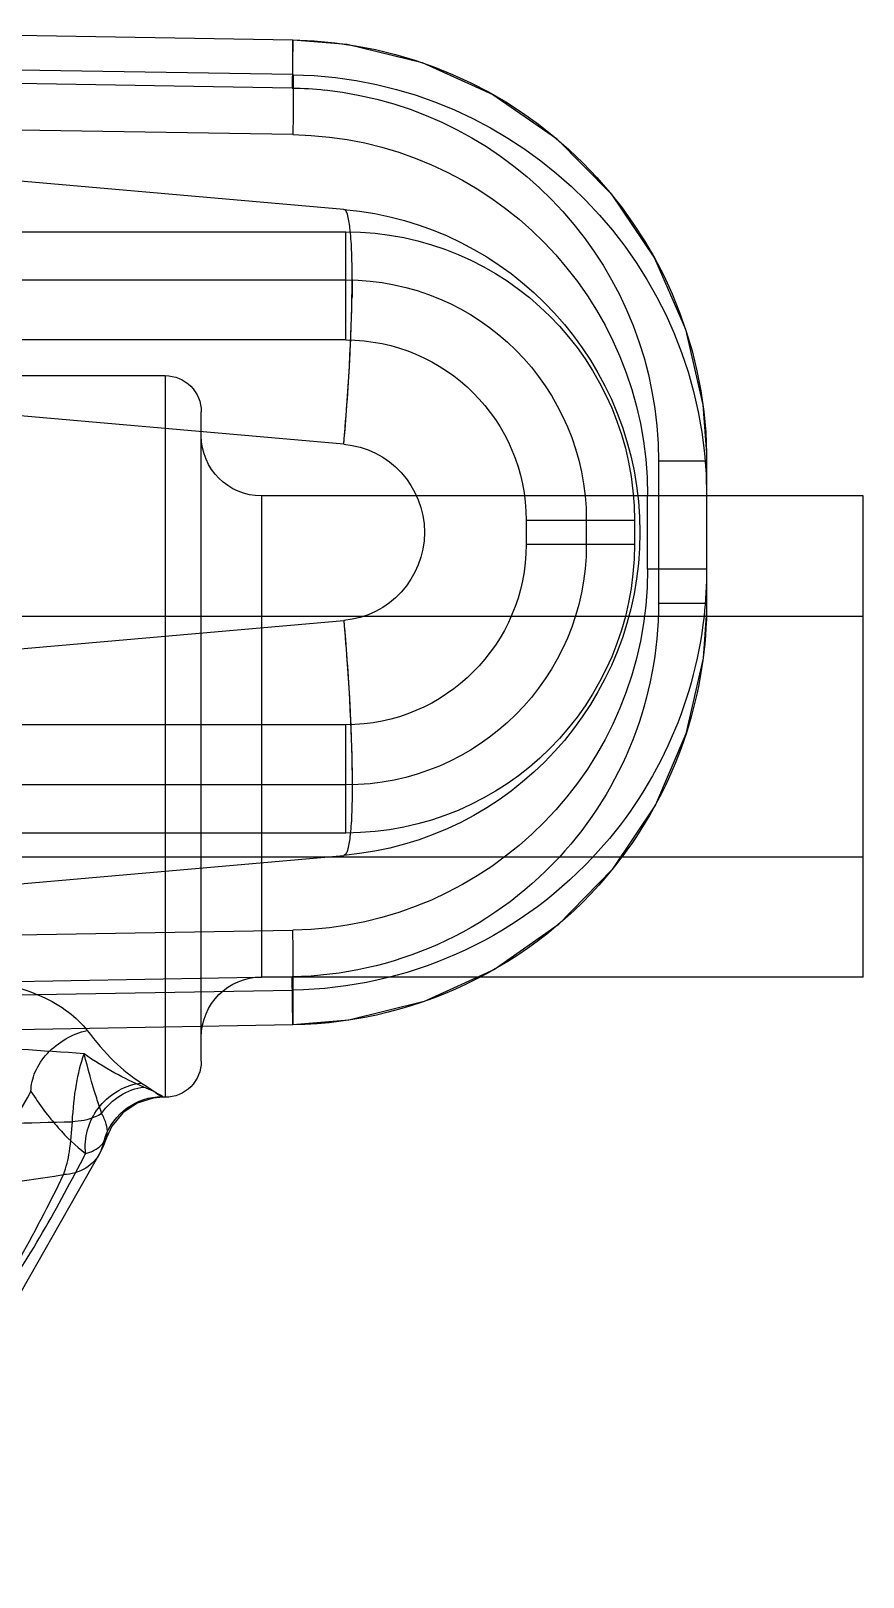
# Model space of a CAD drawing. Header units: millimetres. Extents: x 29875 to 31218, y -21313 to -20364.
# Drawn here: x 30174.54 to 30181.6, y -20597.37 to -20584.26 of the extents above; entities that cross this region are included whole.
import ezdxf

# ---------------------------------------------------------------- set-up
doc = ezdxf.new("R2010")
doc.units = ezdxf.units.MM
doc.header["$LTSCALE"] = 8
doc.layers.add('Cav-cor', color=30, linetype='Continuous')
doc.layers.add('WT', color=4, linetype='Continuous')

# ---------------------------------------------------------------- blocks, each defined once
blk = doc.blocks.new('20160903.150404')
at = {"layer": 'Cav-cor', "color": 241}
for p, q in [((-5.702, 119.034), (-10.058, 118.958)), ((-10.058, 118.959), (-10.051, 118.551)), ((-10.058, 118.664), (-10.058, 118.958)), ((-10.058, 118.664), (-5.703, 118.736)), ((-5.695, 118.627), (-10.051, 118.551)), ((-10.49, 117.521), (-0.913, 118.359)), ((-10.058, 118.155), (-5.703, 118.227)), ((-10.506, 116.414), (-10.506, 117.332)), ((0.51, 117.332), (-10.506, 117.332)), ((0.102, 116.924), (-10.506, 116.924)), ((-10.506, 116.414), (0.51, 116.414)), ((-10.49, 115.529), (-0.913, 116.367)), ((-2.55, 116.112), (-8.976, 116.111)), ((-8.976, 116.111), (-8.976, 109.991)), ((-9.282, 110.297), (-9.282, 115.805)), ((-13.565, 115.452), (-13.566, 115.385)), ((-13.566, 115.385), (-13.566, 114.178)), ((-13.566, 115.385), (-13.158, 115.385)), ((-13.158, 115.385), (-13.158, 114.178)), ((-14.892, 111.011), (-14.892, 115.091)), ((-14.892, 115.091), (-9.792, 115.091)), ((-13.065, 114.469), (-13.065, 115.094)), ((-9.792, 115.091), (-9.792, 111.011)), ((-12.954, 114.884), (-12.954, 114.68)), ((-12.954, 114.884), (-12.036, 114.884)), ((-12.546, 114.884), (-12.546, 114.68)), ((-12.036, 114.884), (-12.036, 114.68)), ((-12.954, 114.68), (-12.036, 114.68)), ((-13.566, 114.469), (-13.065, 114.469)), ((-13.566, 114.178), (-13.565, 114.117)), ((-13.566, 114.178), (-13.158, 114.178)), ((3.57, 114.071), (-14.892, 114.071)), ((-0.913, 113.197), (-10.49, 114.034)), ((-10.506, 112.232), (-10.506, 113.15)), ((-10.506, 113.15), (0.51, 113.15)), ((-10.506, 112.64), (0.102, 112.64)), ((-10.506, 112.232), (0.51, 112.232)), ((3.57, 112.031), (-14.892, 112.031)), ((-0.913, 111.204), (-10.49, 112.042)), ((-5.703, 111.336), (-10.058, 111.408)), ((-14.892, 111.011), (-9.792, 111.011)), ((-10.058, 110.604), (-10.051, 111.012)), ((-10.051, 111.012), (-5.696, 110.936)), ((-10.058, 110.899), (-10.058, 110.605)), ((-5.703, 110.827), (-10.058, 110.899)), ((-10.058, 110.604), (-5.703, 110.528)), ((-8.976, 109.991), (-8.959, 109.991)), ((-8.947, 109.996), (-8.959, 109.991)), ((-8.455, 109.609), (-8.478, 109.648)), ((-8.478, 109.648), (-8.478, 109.648)), ((-8.455, 109.609), (-8.428, 109.527)), ((-8.428, 109.527), (-8.428, 109.527))]:
    blk.add_line(p, q, dxfattribs=at)
for points in [[(-10.058, 118.959), (-10.518, 118.921), (-11.155, 118.766), (-11.754, 118.496), (-12.294, 118.121), (-12.756, 117.653), (-13.124, 117.108), (-13.386, 116.504), (-13.534, 115.863), (-13.565, 115.452)], [(-13.565, 114.117), (-13.536, 113.716), (-13.391, 113.074), (-13.132, 112.47), (-12.766, 111.923), (-12.306, 111.453), (-11.768, 111.076), (-11.171, 110.803), (-10.534, 110.645), (-10.058, 110.604)], [(-8.959, 109.991), (-8.874, 109.984), (-8.738, 109.94), (-8.617, 109.859), (-8.524, 109.747), (-8.478, 109.648)], [(-8.478, 109.648), (-8.447, 109.568), (-8.428, 109.527)], [(-8.428, 109.527), (-7.552, 107.99), (-6.685, 106.917), (-5.885, 106.268), (-5.139, 105.955), (-4.928, 105.921)]]:
    blk.add_lwpolyline(points, dxfattribs=at)
for centre, radius, start, end in [((-9.994, 115.387), 3.572, 91.0337, 178.9619), ((-9.997, 115.096), 3.568, 90.979, 180.0395), ((-9.996, 115.392), 3.159, 91.0027, 96.0561), ((-9.993, 115.387), 3.165, 96.0964, 180.0356), ((-10.006, 115.097), 3.059, 90.9826, 180.0527), ((-10.25, 114.782), 2.75, 95, 265), ((-10.506, 114.884), 2.448, 90, 180), ((-10.506, 114.884), 2.04, 90, 180), ((-0.768, 116.939), 9.793, 180.0763, 181.0144), ((-10.506, 114.884), 1.53, 90, 180), ((-8.976, 115.805), 0.306, 90, 180.0003), ((-10.424, 114.782), 0.75, 95.0003, 264.9997), ((-9.792, 115.601), 0.51, 270, 359.9999), ((-10.506, 114.68), 2.448, 180, 270), ((-10.506, 114.68), 2.04, 180, 270), ((-10.506, 114.68), 1.53, 180, 270), ((-9.987, 114.47), 3.579, 180.0024, 186.3935), ((-10.006, 114.467), 3.059, 179.9473, 269.0174), ((-9.99, 114.178), 3.576, 180.9761, 216.9269), ((-9.989, 114.178), 3.169, 180.0002, 222.7796), ((-9.994, 114.468), 3.572, 186.3894, 223.1778), ((-0.768, 112.624), 9.793, 178.9856, 179.9237), ((-9.995, 114.173), 3.569, 216.9193, 268.9903), ((-9.999, 114.464), 3.565, 223.181, 269.0441), ((-9.996, 114.171), 3.159, 222.7785, 268.9974), ((-9.792, 110.501), 0.51, 0.0001, 90), ((-8.976, 110.297), 0.306, 179.9997, 270), ((-8.943, 109.486), 0.504, 14.104, 19.2045), ((-8.777, 109.57), 0.479, 353.4068, 356.0718)]:
    blk.add_arc(centre, radius, start, end, dxfattribs=at)
for points, knots in [([(-10.058, 118.664), (-10.06, 118.66), (-10.06, 118.644), (-10.061, 118.612), (-10.061, 118.564), (-10.062, 118.502), (-10.061, 118.426), (-10.061, 118.31), (-10.059, 118.218), (-10.058, 118.155)], [0, 0, 0, 0, 0.028058, 0.090843, 0.186349, 0.310911, 0.460222, 0.629046, 1, 1, 1, 1]), ([(-10.49, 115.529), (-10.501, 115.658), (-10.521, 115.91), (-10.543, 116.278), (-10.557, 116.617), (-10.562, 116.914), (-10.559, 117.16), (-10.547, 117.342), (-10.53, 117.454), (-10.511, 117.507), (-10.496, 117.521), (-10.49, 117.521)], [0, 0, 0, 0, 0.193133, 0.378731, 0.549708, 0.699703, 0.823107, 0.915464, 0.973857, 0.990326, 1, 1, 1, 1]), ([(-10.49, 115.529), (-10.509, 115.747), (-10.539, 116.159), (-10.556, 116.572), (-10.559, 116.766)], [0, 0, 0, 0, 0.529911, 1, 1, 1, 1]), ([(-10.49, 114.034), (-10.501, 113.906), (-10.521, 113.653), (-10.543, 113.285), (-10.557, 112.946), (-10.562, 112.649), (-10.559, 112.404), (-10.547, 112.221), (-10.53, 112.109), (-10.511, 112.056), (-10.496, 112.043), (-10.49, 112.042)], [0, 0, 0, 0, 0.193133, 0.378731, 0.549708, 0.699703, 0.823107, 0.915464, 0.973857, 0.990326, 1, 1, 1, 1]), ([(-10.49, 114.034), (-10.509, 113.816), (-10.539, 113.404), (-10.556, 112.991), (-10.559, 112.797)], [0, 0, 0, 0, 0.529911, 1, 1, 1, 1]), ([(-10.058, 110.899), (-10.06, 110.904), (-10.06, 110.919), (-10.061, 110.951), (-10.061, 110.999), (-10.062, 111.062), (-10.061, 111.137), (-10.061, 111.254), (-10.059, 111.345), (-10.058, 111.408)], [0, 0, 0, 0, 0.028058, 0.090843, 0.186349, 0.310911, 0.460222, 0.629046, 1, 1, 1, 1]), ([(-7.363, 110.97), (-7.557, 110.967), (-7.842, 110.907), (-8.15, 110.729), (-8.27, 110.616), (-8.315, 110.557)], [0, 0, 0, 0, 0.545576, 0.790912, 1, 1, 1, 1]), ([(-8.315, 110.557), (-8.385, 110.465), (-8.525, 110.302), (-8.691, 110.164), (-8.774, 110.112)], [0, 0, 0, 0, 0.541617, 1, 1, 1, 1]), ([(-7.838, 110.039), (-7.838, 110.096), (-7.867, 110.216), (-7.973, 110.372), (-8.127, 110.494), (-8.251, 110.543), (-8.315, 110.557)], [0, 0, 0, 0, 0.226961, 0.477006, 0.740013, 1, 1, 1, 1]), ([(-8.29, 110.36), (-7.93, 110.386), (-6.486, 110.475), (-5.039, 110.514), (-3.953, 110.525)], [0, 0, 0, 0, 0.249141, 1, 1, 1, 1]), ([(-8.795, 110.077), (-8.711, 110.113), (-8.537, 110.197), (-8.372, 110.299), (-8.29, 110.36)], [0, 0, 0, 0, 0.472124, 1, 1, 1, 1]), ([(-8.437, 109.853), (-8.423, 109.897), (-8.369, 110.064), (-8.319, 110.233), (-8.29, 110.36)], [0, 0, 0, 0, 0.260674, 1, 1, 1, 1]), ([(-8.189, 109.784), (-8.195, 109.89), (-8.214, 110.085), (-8.259, 110.276), (-8.29, 110.36)], [0, 0, 0, 0, 0.544406, 1, 1, 1, 1]), ([(-8.959, 109.991), (-8.962, 109.991), (-8.939, 110.007), (-8.924, 110.015), (-8.862, 110.048), (-8.821, 110.066), (-8.795, 110.077)], [0, 0, 0, 0, 0.044866, 0.221161, 0.538102, 1, 1, 1, 1]), ([(-8.774, 110.112), (-8.813, 110.088), (-8.862, 110.054), (-8.918, 110.014), (-8.938, 110.001), (-8.947, 109.996)], [0, 0, 0, 0, 0.651591, 0.860067, 1, 1, 1, 1]), ([(-8.437, 109.853), (-8.479, 109.914), (-8.585, 110.018), (-8.725, 110.07), (-8.795, 110.077)], [0, 0, 0, 0, 0.51268, 1, 1, 1, 1]), ([(-8.299, 109.537), (-8.294, 109.605), (-8.313, 109.744), (-8.416, 109.927), (-8.576, 110.062), (-8.708, 110.105), (-8.774, 110.112)], [0, 0, 0, 0, 0.248077, 0.502297, 0.755282, 1, 1, 1, 1]), ([(-7.838, 110.039), (-7.908, 109.932), (-8.047, 109.743), (-8.216, 109.578), (-8.301, 109.515)], [0, 0, 0, 0, 0.547864, 1, 1, 1, 1]), ([(-4.166, 107.574), (-4.216, 107.552), (-4.321, 107.505), (-4.552, 107.415), (-4.811, 107.351), (-5.093, 107.346), (-5.322, 107.384), (-5.558, 107.467), (-5.897, 107.645), (-6.334, 107.982), (-6.846, 108.527), (-7.359, 109.225), (-7.678, 109.753), (-7.838, 110.039)], [0, 0, 0, 0, 0.033478, 0.070209, 0.150802, 0.194369, 0.240774, 0.291158, 0.346443, 0.47347, 0.624497, 0.800288, 1, 1, 1, 1]), ([(-8.468, 109.652), (-8.502, 109.749), (-8.633, 109.928), (-8.844, 109.996), (-8.947, 109.996)], [0, 0, 0, 0, 0.500856, 1, 1, 1, 1]), ([(-8.478, 109.648), (-8.482, 109.661), (-8.489, 109.699), (-8.478, 109.771), (-8.454, 109.825), (-8.437, 109.853)], [0, 0, 0, 0, 0.189081, 0.538857, 1, 1, 1, 1]), ([(-8.437, 109.853), (-8.42, 109.842), (-8.343, 109.802), (-8.255, 109.786), (-8.189, 109.784)], [0, 0, 0, 0, 0.234132, 1, 1, 1, 1]), ([(-3.795, 109.712), (-4.528, 109.716), (-5.993, 109.731), (-7.458, 109.765), (-8.189, 109.784)], [0, 0, 0, 0, 0.500632, 1, 1, 1, 1]), ([(-8.115, 109.335), (-8.138, 109.398), (-8.172, 109.547), (-8.185, 109.699), (-8.189, 109.784)], [0, 0, 0, 0, 0.43986, 1, 1, 1, 1]), ([(-8.427, 109.527), (-8.4, 109.471), (-8.309, 109.372), (-8.18, 109.337), (-8.115, 109.335)], [0, 0, 0, 0, 0.486946, 1, 1, 1, 1]), ([(-8.301, 109.515), (-8.313, 109.518), (-8.355, 109.529), (-8.395, 109.551), (-8.419, 109.572)], [0, 0, 0, 0, 0.277462, 1, 1, 1, 1]), ([(-3.597, 107.725), (-3.608, 107.617), (-3.63, 107.427), (-3.674, 107.179), (-3.725, 106.999), (-3.785, 106.873), (-3.856, 106.789), (-3.938, 106.736), (-4.027, 106.699), (-4.123, 106.66), (-4.229, 106.614), (-4.388, 106.544), (-4.611, 106.456), (-4.908, 106.379), (-5.244, 106.361), (-5.606, 106.439), (-5.981, 106.615), (-6.366, 106.881), (-6.759, 107.236), (-7.155, 107.681), (-7.708, 108.426), (-8.07, 109.062), (-8.301, 109.515)], [0, 0, 0, 0, 0.046741, 0.082271, 0.108165, 0.127064, 0.141769, 0.154906, 0.168335, 0.183098, 0.199615, 0.2178, 0.258047, 0.302153, 0.34946, 0.401176, 0.459579, 0.526147, 0.601684, 0.686696, 0.781463, 1, 1, 1, 1]), ([(-4.949, 105.923), (-5.215, 105.952), (-5.627, 106.131), (-6.123, 106.496), (-6.53, 106.884), (-6.938, 107.365), (-7.344, 107.939), (-7.742, 108.603), (-7.991, 109.082), (-8.115, 109.335)], [0, 0, 0, 0, 0.167031, 0.269322, 0.385644, 0.5167, 0.662932, 0.824224, 1, 1, 1, 1]), ([(-3.065, 108.971), (-3.487, 108.975), (-4.331, 108.989), (-5.597, 109.051), (-6.86, 109.163), (-7.698, 109.271), (-8.115, 109.335)], [0, 0, 0, 0, 0.250003, 0.499999, 0.750011, 1, 1, 1, 1])]:
    blk.add_open_spline(points, degree=3, knots=knots, dxfattribs=at)
blk.add_open_spline([(-8.419, 109.572), (-8.432, 109.583), (-8.444, 109.595), (-8.455, 109.609)], degree=3, dxfattribs=at)

msp = doc.modelspace()

# ---------------------------------------------------------------- block references
at = {"layer": 'WT', "xscale": -1}
msp.add_blockref('20160903.150404', (30166.706, -20703.29), dxfattribs=at)

doc.saveas('drawing.dxf')
